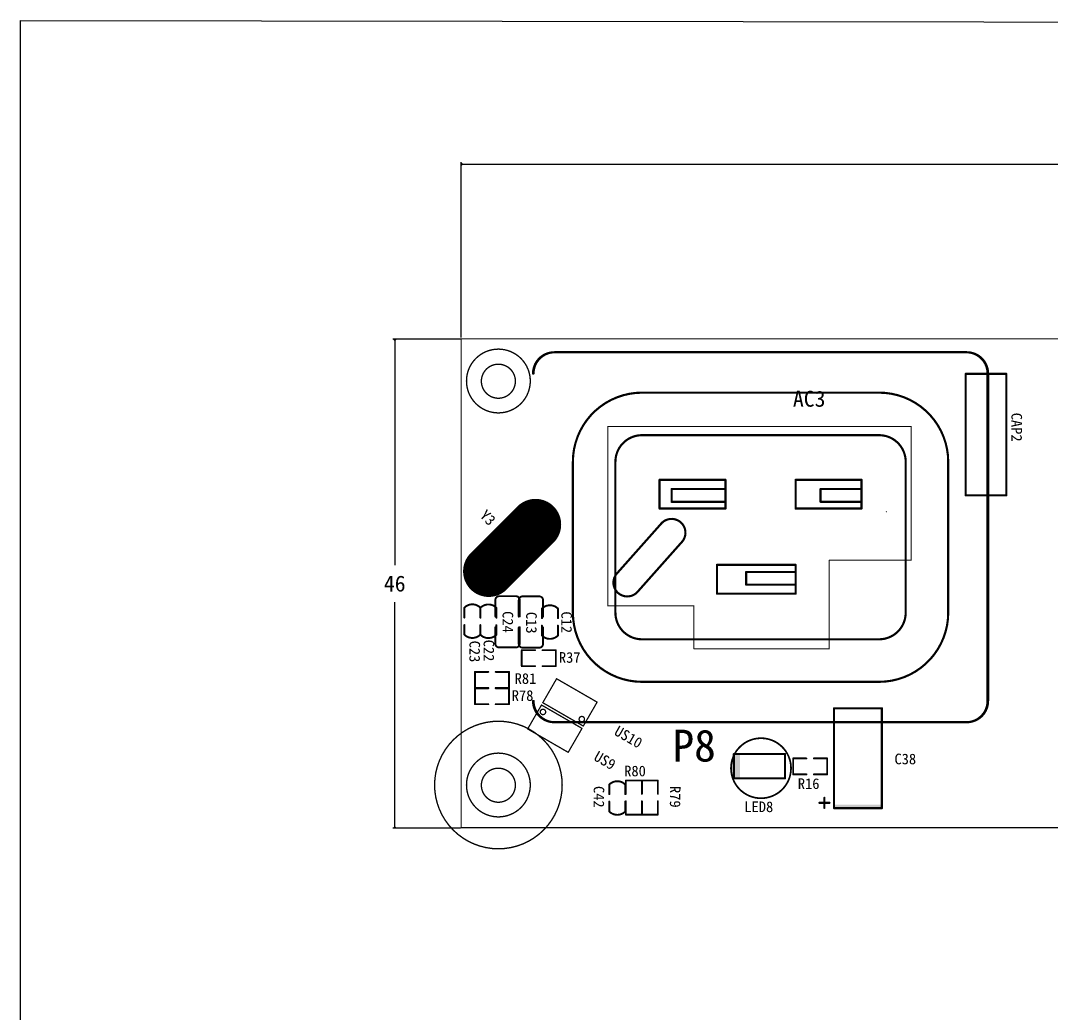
# Model space of a CAD drawing. Extents: x 761 to 1259, y 401 to 597.
# Drawn here: x 760.8 to 857.8, y 503.6 to 597 of the extents above; entities that cross this region are included whole.
import ezdxf

# ---------------------------------------------------------------- set-up
doc = ezdxf.new("R2010")
doc.units = 0
doc.header["$MEASUREMENT"] = 0
doc.layers.get('0').update_dxf_attribs({"linetype": 'CONTINUOUS'})
doc.layers.get('Defpoints').update_dxf_attribs({"linetype": 'CONTINUOUS'})
doc.layers.add('KEEPOUTLAYER', color=6, linetype='CONTINUOUS')
doc.layers.add('TOPOVERLAY', color=7, linetype='CONTINUOUS')
doc.styles.get("Standard").update_dxf_attribs({"font": ''})
doc.styles.get('Standard').set_extended_font_data('SimSun')
doc.dimstyles.get("Standard").update_dxf_attribs({"dimtxt": 0.18, "dimasz": 0.18, "dimexe": 0.18, "dimexo": 0.0625, "dimgap": 0.09, "dimtad": 0, "dimtih": 1, "dimtoh": 1, "dimdec": 4, "dimzin": 0, "dimdsep": 46, "dimtxsty": 'Standard', "dimcen": 0.09, "dimadec": 0, "dimazin": 0, "dimtfac": 1, "dimtdec": 4, "dimtofl": 0, "dimtmove": 0, "dimatfit": 0, "dimfxl": 1, "dimtolj": 1, "dimtzin": 0, "dimarcsym": 0})

# ---------------------------------------------------------------- blocks, each defined once
blk = doc.blocks.new('SSOP_EL3H7_2')
at = {"layer": 'TOPOVERLAY', "const_width": 0.12}
for points in [[(-2.2, 1.3), (2.2, 1.3)], [(-2.2, -1.3), (-2.2, 1.3)], [(2.2, -1.3), (2.2, 1.3)], [(-2.2, -1.3), (2.2, -1.3)]]:
    blk.add_lwpolyline(points, dxfattribs=at)
at = {"layer": 'TOPOVERLAY'}
for points, const_width in [([(-2.23, 1.3, 1), (-2.17, 1.3, 1)], 0.0599), ([(-2.23, 1.3, 1), (-2.17, 1.3, 1)], 0.0599), ([(-1.5, 0.805, 1), (-2.007, 0.805, 1)], 0.12), ([(2.17, 1.3, 1), (2.23, 1.3, 1)], 0.0599), ([(2.17, 1.3, 1), (2.23, 1.3, 1)], 0.0599), ([(-2.037, 0.805, 1), (-1.977, 0.805, 1)], 0.0599), ([(-1.53, 0.805, 1), (-1.47, 0.805, 1)], 0.0599), ([(-2.23, -1.3, 1), (-2.17, -1.3, 1)], 0.0599), ([(-2.23, -1.3, 1), (-2.17, -1.3, 1)], 0.0599), ([(2.17, -1.3, 1), (2.23, -1.3, 1)], 0.0599), ([(2.17, -1.3, 1), (2.23, -1.3, 1)], 0.0599)]:
    blk.add_lwpolyline(points, format="xyb", close=True, dxfattribs=dict(at, const_width=const_width))
blk = doc.blocks.new('SSOP_EL3H7_3')
at = {"layer": 'TOPOVERLAY', "const_width": 0.12}
for points in [[(-2.2, 1.3), (2.2, 1.3)], [(-2.2, -1.3), (-2.2, 1.3)], [(2.2, -1.3), (2.2, 1.3)], [(-2.2, -1.3), (2.2, -1.3)]]:
    blk.add_lwpolyline(points, dxfattribs=at)
at = {"layer": 'TOPOVERLAY'}
for points, const_width in [([(-2.23, 1.3, 1), (-2.17, 1.3, 1)], 0.0599), ([(-2.23, 1.3, 1), (-2.17, 1.3, 1)], 0.0599), ([(-1.5, 0.805, 1), (-2.007, 0.805, 1)], 0.12), ([(2.17, 1.3, 1), (2.23, 1.3, 1)], 0.0599), ([(2.17, 1.3, 1), (2.23, 1.3, 1)], 0.0599), ([(-2.037, 0.805, 1), (-1.977, 0.805, 1)], 0.0599), ([(-1.53, 0.805, 1), (-1.47, 0.805, 1)], 0.0599), ([(-2.23, -1.3, 1), (-2.17, -1.3, 1)], 0.0599), ([(-2.23, -1.3, 1), (-2.17, -1.3, 1)], 0.0599), ([(2.17, -1.3, 1), (2.23, -1.3, 1)], 0.0599), ([(2.17, -1.3, 1), (2.23, -1.3, 1)], 0.0599)]:
    blk.add_lwpolyline(points, format="xyb", close=True, dxfattribs=dict(at, const_width=const_width))
blk = doc.blocks.new('0603_4')
at = {"layer": 'TOPOVERLAY', "const_width": 0.178}
for points in [[(-0.75, 1.6), (0.75, 1.6)], [(-0.75, 0.35), (-0.75, 1.6)], [(0.75, 0.35), (0.75, 1.6)], [(-0.75, -1.6), (-0.75, -0.35)], [(0.75, -1.6), (0.75, -0.35)], [(-0.75, -1.6), (0.75, -1.6)]]:
    blk.add_lwpolyline(points, dxfattribs=at)
at = {"layer": 'TOPOVERLAY', "const_width": 0.0889}
for points in [[(-0.794, 1.6, 1), (-0.706, 1.6, 1)], [(-0.794, 1.6, 1), (-0.706, 1.6, 1)], [(0.706, 1.6, 1), (0.794, 1.6, 1)], [(0.706, 1.6, 1), (0.794, 1.6, 1)], [(-0.794, 0.35, 1), (-0.706, 0.35, 1)], [(0.706, 0.35, 1), (0.794, 0.35, 1)], [(-0.794, -0.35, 1), (-0.706, -0.35, 1)], [(0.706, -0.35, 1), (0.794, -0.35, 1)], [(-0.794, -1.6, 1), (-0.706, -1.6, 1)], [(-0.794, -1.6, 1), (-0.706, -1.6, 1)], [(0.706, -1.6, 1), (0.794, -1.6, 1)], [(0.706, -1.6, 1), (0.794, -1.6, 1)]]:
    blk.add_lwpolyline(points, format="xyb", close=True, dxfattribs=at)
blk = doc.blocks.new('0603_5')
at = {"layer": 'TOPOVERLAY', "const_width": 0.178}
for points in [[(-0.75, 1.6), (0.75, 1.6)], [(-0.75, 0.35), (-0.75, 1.6)], [(0.75, 0.35), (0.75, 1.6)], [(-0.75, -1.6), (-0.75, -0.35)], [(0.75, -1.6), (0.75, -0.35)], [(-0.75, -1.6), (0.75, -1.6)]]:
    blk.add_lwpolyline(points, dxfattribs=at)
at = {"layer": 'TOPOVERLAY', "const_width": 0.0889}
for points in [[(-0.794, 1.6, 1), (-0.706, 1.6, 1)], [(-0.794, 1.6, 1), (-0.706, 1.6, 1)], [(0.706, 1.6, 1), (0.794, 1.6, 1)], [(0.706, 1.6, 1), (0.794, 1.6, 1)], [(-0.794, 0.35, 1), (-0.706, 0.35, 1)], [(0.706, 0.35, 1), (0.794, 0.35, 1)], [(-0.794, -0.35, 1), (-0.706, -0.35, 1)], [(0.706, -0.35, 1), (0.794, -0.35, 1)], [(-0.794, -1.6, 1), (-0.706, -1.6, 1)], [(-0.794, -1.6, 1), (-0.706, -1.6, 1)], [(0.706, -1.6, 1), (0.794, -1.6, 1)], [(0.706, -1.6, 1), (0.794, -1.6, 1)]]:
    blk.add_lwpolyline(points, format="xyb", close=True, dxfattribs=at)
blk = doc.blocks.new('0603_6')
at = {"layer": 'TOPOVERLAY', "const_width": 0.178}
for points in [[(0.75, 1.6), (-0.75, 1.6)], [(-0.75, 0.35), (-0.75, 1.6)], [(0.75, 0.35), (0.75, 1.6)], [(-0.75, -1.6), (-0.75, -0.35)], [(0.75, -1.6), (0.75, -0.35)], [(0.75, -1.6), (-0.75, -1.6)]]:
    blk.add_lwpolyline(points, dxfattribs=at)
at = {"layer": 'TOPOVERLAY', "const_width": 0.0889}
for points in [[(-0.794, 1.6, 1), (-0.706, 1.6, 1)], [(-0.794, 1.6, 1), (-0.706, 1.6, 1)], [(0.706, 1.6, 1), (0.794, 1.6, 1)], [(0.706, 1.6, 1), (0.794, 1.6, 1)], [(-0.794, 0.35, 1), (-0.706, 0.35, 1)], [(0.706, 0.35, 1), (0.794, 0.35, 1)], [(-0.794, -0.35, 1), (-0.706, -0.35, 1)], [(0.706, -0.35, 1), (0.794, -0.35, 1)], [(-0.794, -1.6, 1), (-0.706, -1.6, 1)], [(-0.794, -1.6, 1), (-0.706, -1.6, 1)], [(0.706, -1.6, 1), (0.794, -1.6, 1)], [(0.706, -1.6, 1), (0.794, -1.6, 1)]]:
    blk.add_lwpolyline(points, format="xyb", close=True, dxfattribs=at)
blk = doc.blocks.new('0603_7')
at = {"layer": 'TOPOVERLAY', "const_width": 0.178}
for points in [[(0.75, 1.6), (-0.75, 1.6)], [(-0.75, 0.35), (-0.75, 1.6)], [(0.75, 0.35), (0.75, 1.6)], [(-0.75, -1.6), (-0.75, -0.35)], [(0.75, -1.6), (0.75, -0.35)], [(0.75, -1.6), (-0.75, -1.6)]]:
    blk.add_lwpolyline(points, dxfattribs=at)
at = {"layer": 'TOPOVERLAY', "const_width": 0.0889}
for points in [[(-0.794, 1.6, 1), (-0.706, 1.6, 1)], [(-0.794, 1.6, 1), (-0.706, 1.6, 1)], [(0.706, 1.6, 1), (0.794, 1.6, 1)], [(0.706, 1.6, 1), (0.794, 1.6, 1)], [(-0.794, 0.35, 1), (-0.706, 0.35, 1)], [(0.706, 0.35, 1), (0.794, 0.35, 1)], [(-0.794, -0.35, 1), (-0.706, -0.35, 1)], [(0.706, -0.35, 1), (0.794, -0.35, 1)], [(-0.794, -1.6, 1), (-0.706, -1.6, 1)], [(-0.794, -1.6, 1), (-0.706, -1.6, 1)], [(0.706, -1.6, 1), (0.794, -1.6, 1)], [(0.706, -1.6, 1), (0.794, -1.6, 1)]]:
    blk.add_lwpolyline(points, format="xyb", close=True, dxfattribs=at)
blk = doc.blocks.new('0603C_8')
at = {"layer": 'TOPOVERLAY', "const_width": 0.18}
for points in [[(-0.75, 1.283, -0.414214), (0.75, 1.283)], [(0.75, -1.257, -0.414214), (-0.75, -1.257)]]:
    blk.add_lwpolyline(points, format="xyb", dxfattribs=at)
for points in [[(-0.75, 1.283), (-0.75, 0.35)], [(0.75, 1.283), (0.75, 0.35)], [(-0.75, -0.35), (-0.75, -1.257)], [(0.75, -0.35), (0.75, -1.257)]]:
    blk.add_lwpolyline(points, dxfattribs=at)
at = {"layer": 'TOPOVERLAY', "const_width": 0.09}
for points in [[(-0.795, 1.283, 1), (-0.705, 1.283, 1)], [(-0.795, 1.283, 1), (-0.705, 1.283, 1)], [(0.705, 1.283, 1), (0.795, 1.283, 1)], [(0.705, 1.283, 1), (0.795, 1.283, 1)], [(-0.795, 0.35, 1), (-0.705, 0.35, 1)], [(0.705, 0.35, 1), (0.795, 0.35, 1)], [(-0.795, -0.35, 1), (-0.705, -0.35, 1)], [(0.705, -0.35, 1), (0.795, -0.35, 1)], [(-0.795, -1.257, 1), (-0.705, -1.257, 1)], [(-0.795, -1.257, 1), (-0.705, -1.257, 1)], [(0.705, -1.257, 1), (0.795, -1.257, 1)], [(0.705, -1.257, 1), (0.795, -1.257, 1)]]:
    blk.add_lwpolyline(points, format="xyb", close=True, dxfattribs=at)
blk = doc.blocks.new('XTAL_2_30')
at = {"layer": 'TOPOVERLAY', "const_width": 0.254}
for points in [[(-3.073, -2.286, -1), (-3.073, 2.286)], [(3.15, 2.286, -1), (3.15, -2.286)]]:
    blk.add_lwpolyline(points, format="xyb", dxfattribs=at)
at = {"layer": 'TOPOVERLAY'}
for points, const_width in [([(2.896, 0), (-2.845, 0)], 4.826), ([(3.15, 2.286), (-3.073, 2.286)], 0.254), ([(3.15, -2.286), (-3.073, -2.286)], 0.254)]:
    blk.add_lwpolyline(points, dxfattribs=dict(at, const_width=const_width))
for points, const_width in [([(-4.051, 0, 1), (-1.638, 0, 1)], 2.413), ([(-3.137, 2.286, 1), (-3.01, 2.286, 1)], 0.127), ([(-3.137, 2.286, 1), (-3.01, 2.286, 1)], 0.127), ([(1.689, 0, 1), (4.102, 0, 1)], 2.413), ([(3.086, 2.286, 1), (3.213, 2.286, 1)], 0.127), ([(3.086, 2.286, 1), (3.213, 2.286, 1)], 0.127), ([(-3.137, -2.286, 1), (-3.01, -2.286, 1)], 0.127), ([(-3.137, -2.286, 1), (-3.01, -2.286, 1)], 0.127), ([(3.086, -2.286, 1), (3.213, -2.286, 1)], 0.127), ([(3.086, -2.286, 1), (3.213, -2.286, 1)], 0.127)]:
    blk.add_lwpolyline(points, format="xyb", close=True, dxfattribs=dict(at, const_width=const_width))
blk = doc.blocks.new('0603_95')
at = {"layer": 'TOPOVERLAY', "const_width": 0.178}
for points in [[(-0.75, 0.35), (-0.75, 1.6)], [(-0.75, 1.6), (0.75, 1.6)], [(0.75, 0.35), (0.75, 1.6)], [(-0.75, -1.6), (-0.75, -0.35)], [(0.75, -1.6), (0.75, -0.35)], [(-0.75, -1.6), (0.75, -1.6)]]:
    blk.add_lwpolyline(points, dxfattribs=at)
at = {"layer": 'TOPOVERLAY', "const_width": 0.0889}
for points in [[(-0.794, 1.6, 1), (-0.706, 1.6, 1)], [(-0.794, 1.6, 1), (-0.706, 1.6, 1)], [(0.706, 1.6, 1), (0.794, 1.6, 1)], [(0.706, 1.6, 1), (0.794, 1.6, 1)], [(-0.794, 0.35, 1), (-0.706, 0.35, 1)], [(0.706, 0.35, 1), (0.794, 0.35, 1)], [(-0.794, -0.35, 1), (-0.706, -0.35, 1)], [(0.706, -0.35, 1), (0.794, -0.35, 1)], [(-0.794, -1.6, 1), (-0.706, -1.6, 1)], [(-0.794, -1.6, 1), (-0.706, -1.6, 1)], [(0.706, -1.6, 1), (0.794, -1.6, 1)], [(0.706, -1.6, 1), (0.794, -1.6, 1)]]:
    blk.add_lwpolyline(points, format="xyb", close=True, dxfattribs=at)
blk = doc.blocks.new('0603_115')
at = {"layer": 'TOPOVERLAY', "const_width": 0.178}
for points in [[(-0.75, 0.35), (-0.75, 1.6)], [(0.75, 1.6), (-0.75, 1.6)], [(0.75, 0.35), (0.75, 1.6)], [(-0.75, -1.6), (-0.75, -0.35)], [(0.75, -1.6), (0.75, -0.35)], [(0.75, -1.6), (-0.75, -1.6)]]:
    blk.add_lwpolyline(points, dxfattribs=at)
at = {"layer": 'TOPOVERLAY', "const_width": 0.0889}
for points in [[(-0.794, 1.6, 1), (-0.706, 1.6, 1)], [(-0.794, 1.6, 1), (-0.706, 1.6, 1)], [(0.706, 1.6, 1), (0.794, 1.6, 1)], [(0.706, 1.6, 1), (0.794, 1.6, 1)], [(-0.794, 0.35, 1), (-0.706, 0.35, 1)], [(0.706, 0.35, 1), (0.794, 0.35, 1)], [(-0.794, -0.35, 1), (-0.706, -0.35, 1)], [(0.706, -0.35, 1), (0.794, -0.35, 1)], [(-0.794, -1.6, 1), (-0.706, -1.6, 1)], [(-0.794, -1.6, 1), (-0.706, -1.6, 1)], [(0.706, -1.6, 1), (0.794, -1.6, 1)], [(0.706, -1.6, 1), (0.794, -1.6, 1)]]:
    blk.add_lwpolyline(points, format="xyb", close=True, dxfattribs=at)
blk = doc.blocks.new('0805LED_138')
at = {"layer": 'TOPOVERLAY', "const_width": 0.203}
for points in [[(-2.591, 1.149), (-0.686, 1.149)], [(-2.591, -1.137), (-2.591, 1.149)], [(-0.686, 1.149), (0.33, 1.149)], [(0.33, 1.149), (2.235, 1.149)], [(2.235, -1.137), (2.235, 1.149)], [(-2.591, -1.137), (-0.686, -1.137)], [(-0.686, -1.137), (0.33, -1.137)], [(0.33, -1.137), (2.235, -1.137)]]:
    blk.add_lwpolyline(points, dxfattribs=at)
at = {"layer": 'TOPOVERLAY', "const_width": 0.102}
for points in [[(-2.642, 1.149, 1), (-2.54, 1.149, 1)], [(-2.642, 1.149, 1), (-2.54, 1.149, 1)], [(-0.737, 1.149, 1), (-0.635, 1.149, 1)], [(-0.737, 1.149, 1), (-0.635, 1.149, 1)], [(0.279, 1.149, 1), (0.381, 1.149, 1)], [(0.279, 1.149, 1), (0.381, 1.149, 1)], [(2.184, 1.149, 1), (2.286, 1.149, 1)], [(2.184, 1.149, 1), (2.286, 1.149, 1)], [(-2.642, -1.137, 1), (-2.54, -1.137, 1)], [(-2.642, -1.137, 1), (-2.54, -1.137, 1)], [(-0.737, -1.137, 1), (-0.635, -1.137, 1)], [(-0.737, -1.137, 1), (-0.635, -1.137, 1)], [(0.279, -1.137, 1), (0.381, -1.137, 1)], [(0.279, -1.137, 1), (0.381, -1.137, 1)], [(2.184, -1.137, 1), (2.286, -1.137, 1)], [(2.184, -1.137, 1), (2.286, -1.137, 1)]]:
    blk.add_lwpolyline(points, format="xyb", close=True, dxfattribs=at)
at = {"layer": 'TOPOVERLAY'}
blk.add_solid([(-2.574, -1.137), (-2.015, -1.137), (-2.574, 1.149), (-2.015, 1.149)], dxfattribs=at)
blk = doc.blocks.new('RAD_0_3_159')
at = {"layer": 'TOPOVERLAY', "const_width": 0.2}
for points in [[(5.715, 1.905), (-5.715, 1.905)], [(-5.715, -1.905), (-5.715, 1.905)], [(5.715, -1.905), (5.715, 1.905)], [(5.715, -1.905), (-5.715, -1.905)]]:
    blk.add_lwpolyline(points, dxfattribs=at)
at = {"layer": 'TOPOVERLAY', "const_width": 0.1}
for points in [[(-5.765, 1.905, 1), (-5.665, 1.905, 1)], [(-5.765, 1.905, 1), (-5.665, 1.905, 1)], [(5.665, 1.905, 1), (5.765, 1.905, 1)], [(5.665, 1.905, 1), (5.765, 1.905, 1)], [(-5.765, -1.905, 1), (-5.665, -1.905, 1)], [(-5.765, -1.905, 1), (-5.665, -1.905, 1)], [(5.665, -1.905, 1), (5.765, -1.905, 1)], [(5.665, -1.905, 1), (5.765, -1.905, 1)]]:
    blk.add_lwpolyline(points, format="xyb", close=True, dxfattribs=at)
blk = doc.blocks.new('C2220_167')
at = {"layer": 'TOPOVERLAY', "const_width": 0.203}
for points in [[(-4.668, 3.162), (-3.724, 3.162)], [(-4.197, 3.625), (-4.197, 2.682)], [(-4.695, 2.25), (-4.693, 2.248)], [(-4.695, 2.25), (-2.717, 2.25)], [(-4.693, 2.248), (-4.693, -2.25)], [(-2.717, 2.25), (0, 2.25)], [(0, 2.25), (4.698, 2.25)], [(4.698, 2.25), (4.695, 2.248)], [(4.695, 2.248), (4.695, -2.248)], [(-4.693, -2.25), (0, -2.25)], [(0, -2.25), (4.693, -2.25)], [(4.695, -2.248), (4.693, -2.25)], [(4.693, -2.25), (4.695, -2.252)]]:
    blk.add_lwpolyline(points, dxfattribs=at)
at = {"layer": 'TOPOVERLAY', "const_width": 0.102}
for points in [[(-4.719, 3.162, 1), (-4.617, 3.162, 1)], [(-4.247, 3.625, 1), (-4.146, 3.625, 1)], [(-3.775, 3.162, 1), (-3.674, 3.162, 1)], [(-4.746, 2.25, 1), (-4.645, 2.25, 1)], [(-4.746, 2.25, 1), (-4.645, 2.25, 1)], [(-4.744, 2.248, 1), (-4.642, 2.248, 1)], [(-4.744, 2.248, 1), (-4.642, 2.248, 1)], [(-4.247, 2.682, 1), (-4.146, 2.682, 1)], [(-2.768, 2.25, 1), (-2.666, 2.25, 1)], [(-2.768, 2.25, 1), (-2.666, 2.25, 1)], [(-0.051, 2.25, 1), (0.051, 2.25, 1)], [(-0.051, 2.25, 1), (0.051, 2.25, 1)], [(4.645, 2.248, 1), (4.746, 2.248, 1)], [(4.645, 2.248, 1), (4.746, 2.248, 1)], [(4.647, 2.25, 1), (4.749, 2.25, 1)], [(4.647, 2.25, 1), (4.749, 2.25, 1)], [(-4.744, -2.25, 1), (-4.642, -2.25, 1)], [(-4.744, -2.25, 1), (-4.642, -2.25, 1)], [(-0.051, -2.25, 1), (0.051, -2.25, 1)], [(-0.051, -2.25, 1), (0.051, -2.25, 1)], [(4.642, -2.25, 1), (4.744, -2.25, 1)], [(4.642, -2.25, 1), (4.744, -2.25, 1)], [(4.642, -2.25, 1), (4.744, -2.25, 1)], [(4.645, -2.248, 1), (4.746, -2.248, 1)], [(4.645, -2.248, 1), (4.746, -2.248, 1)], [(4.645, -2.252, 1), (4.746, -2.252, 1)]]:
    blk.add_lwpolyline(points, format="xyb", close=True, dxfattribs=at)
at = {"layer": 'TOPOVERLAY'}
blk.add_solid([(-4.693, -2.25), (-4.356, -2.25), (-4.693, 2.248), (-4.356, 2.248)], dxfattribs=at)
blk = doc.blocks.new('0603C_179')
at = {"layer": 'TOPOVERLAY', "const_width": 0.18}
for points in [[(-0.75, 1.283, -0.414214), (0.75, 1.283)], [(0.75, -1.257, -0.414214), (-0.75, -1.257)]]:
    blk.add_lwpolyline(points, format="xyb", dxfattribs=at)
for points in [[(-0.75, 0.35), (-0.75, 1.283)], [(0.75, 0.35), (0.75, 1.283)], [(-0.75, -1.257), (-0.75, -0.35)], [(0.75, -1.257), (0.75, -0.35)]]:
    blk.add_lwpolyline(points, dxfattribs=at)
at = {"layer": 'TOPOVERLAY', "const_width": 0.09}
for points in [[(-0.795, 1.283, 1), (-0.705, 1.283, 1)], [(-0.795, 1.283, 1), (-0.705, 1.283, 1)], [(0.705, 1.283, 1), (0.795, 1.283, 1)], [(0.705, 1.283, 1), (0.795, 1.283, 1)], [(-0.795, 0.35, 1), (-0.705, 0.35, 1)], [(0.705, 0.35, 1), (0.795, 0.35, 1)], [(-0.795, -0.35, 1), (-0.705, -0.35, 1)], [(0.705, -0.35, 1), (0.795, -0.35, 1)], [(-0.795, -1.257, 1), (-0.705, -1.257, 1)], [(-0.795, -1.257, 1), (-0.705, -1.257, 1)], [(0.705, -1.257, 1), (0.795, -1.257, 1)], [(0.705, -1.257, 1), (0.795, -1.257, 1)]]:
    blk.add_lwpolyline(points, format="xyb", close=True, dxfattribs=at)
blk = doc.blocks.new('0603C_180')
at = {"layer": 'TOPOVERLAY', "const_width": 0.18}
for points in [[(-0.75, 1.283, -0.414214), (0.75, 1.283)], [(0.75, -1.257, -0.414214), (-0.75, -1.257)]]:
    blk.add_lwpolyline(points, format="xyb", dxfattribs=at)
for points in [[(-0.75, 0.35), (-0.75, 1.283)], [(0.75, 0.35), (0.75, 1.283)], [(-0.75, -1.257), (-0.75, -0.35)], [(0.75, -1.257), (0.75, -0.35)]]:
    blk.add_lwpolyline(points, dxfattribs=at)
at = {"layer": 'TOPOVERLAY', "const_width": 0.09}
for points in [[(-0.795, 1.283, 1), (-0.705, 1.283, 1)], [(-0.795, 1.283, 1), (-0.705, 1.283, 1)], [(0.705, 1.283, 1), (0.795, 1.283, 1)], [(0.705, 1.283, 1), (0.795, 1.283, 1)], [(-0.795, 0.35, 1), (-0.705, 0.35, 1)], [(0.705, 0.35, 1), (0.795, 0.35, 1)], [(-0.795, -0.35, 1), (-0.705, -0.35, 1)], [(0.705, -0.35, 1), (0.795, -0.35, 1)], [(-0.795, -1.257, 1), (-0.705, -1.257, 1)], [(-0.795, -1.257, 1), (-0.705, -1.257, 1)], [(0.705, -1.257, 1), (0.795, -1.257, 1)], [(0.705, -1.257, 1), (0.795, -1.257, 1)]]:
    blk.add_lwpolyline(points, format="xyb", close=True, dxfattribs=at)
blk = doc.blocks.new('0603C_190')
at = {"layer": 'TOPOVERLAY', "const_width": 0.18}
for points in [[(-0.75, 1.283, -0.414214), (0.75, 1.283)], [(0.75, -1.257, -0.414214), (-0.75, -1.257)]]:
    blk.add_lwpolyline(points, format="xyb", dxfattribs=at)
for points in [[(-0.75, 1.283), (-0.75, 0.35)], [(0.75, 1.283), (0.75, 0.35)], [(-0.75, -0.35), (-0.75, -1.257)], [(0.75, -0.35), (0.75, -1.257)]]:
    blk.add_lwpolyline(points, dxfattribs=at)
at = {"layer": 'TOPOVERLAY', "const_width": 0.09}
for points in [[(-0.795, 1.283, 1), (-0.705, 1.283, 1)], [(-0.795, 1.283, 1), (-0.705, 1.283, 1)], [(0.705, 1.283, 1), (0.795, 1.283, 1)], [(0.705, 1.283, 1), (0.795, 1.283, 1)], [(-0.795, 0.35, 1), (-0.705, 0.35, 1)], [(0.705, 0.35, 1), (0.795, 0.35, 1)], [(-0.795, -0.35, 1), (-0.705, -0.35, 1)], [(0.705, -0.35, 1), (0.795, -0.35, 1)], [(-0.795, -1.257, 1), (-0.705, -1.257, 1)], [(-0.795, -1.257, 1), (-0.705, -1.257, 1)], [(0.705, -1.257, 1), (0.795, -1.257, 1)], [(0.705, -1.257, 1), (0.795, -1.257, 1)]]:
    blk.add_lwpolyline(points, format="xyb", close=True, dxfattribs=at)
blk = doc.blocks.new('_Open90')
at = {"color": 0, "linetype": 'ByBlock', "lineweight": -2}
for p, q in [((0, 0), (-1, 0)), ((-0.5, 0.5), (0, 0)), ((0, 0), (-0.5, -0.5))]:
    blk.add_line(p, q, dxfattribs=at)
blk = doc.blocks.new('*D915')
at = {"color": 6, "linetype": 'Continuous', "lineweight": -2}
for p, q in [((802.256, 567.161), (802.256, 583.648)), ((1137.26, 567.066), (1137.26, 583.648)), ((802.436, 583.468), (967.287, 583.468)), ((1137.08, 583.468), (972.228, 583.468))]:
    blk.add_line(p, q, dxfattribs=at)
at = {"layer": 'Defpoints', "color": 0, "linetype": 'Continuous'}
for p in [(1137.26, 583.468), (802.256, 567.099), (1137.26, 567.004)]:
    blk.add_point(p, dxfattribs=at)
at = {"color": 6, "linetype": 'Continuous', "lineweight": -2, "xscale": 0.18, "yscale": 0.18, "zscale": 0.18, "rotation": 180}
blk.add_blockref('_Open90', (802.256, 583.468), dxfattribs=at)
at = {"color": 6, "linetype": 'Continuous', "lineweight": -2, "xscale": 0.18, "yscale": 0.18, "zscale": 0.18}
blk.add_blockref('_Open90', (1137.26, 583.468), dxfattribs=at)
at = {"color": 6, "linetype": 'Continuous', "insert": (969.758, 583.468), "char_height": 1.5, "attachment_point": 5}
blk.add_mtext('\\A1;335', dxfattribs=at)
blk = doc.blocks.new('*D916')
at = {"color": 6, "linetype": 'Continuous', "lineweight": -2}
for p, q in [((802.197, 566.992), (795.836, 566.992)), ((796.016, 566.812), (796.016, 545.75)), ((796.016, 521.189), (796.016, 542.25)), ((802.201, 521.009), (795.836, 521.009))]:
    blk.add_line(p, q, dxfattribs=at)
at = {"layer": 'Defpoints', "color": 0, "linetype": 'Continuous'}
for p in [(802.259, 566.992), (796.016, 521.009), (802.264, 521.009)]:
    blk.add_point(p, dxfattribs=at)
at = {"color": 6, "linetype": 'Continuous', "lineweight": -2, "xscale": 0.18, "yscale": 0.18, "zscale": 0.18}
for p, rotation in [((796.016, 566.992), 90), ((796.016, 521.009), 270)]:
    blk.add_blockref('_Open90', p, dxfattribs=dict(at, rotation=rotation))
at = {"color": 6, "linetype": 'Continuous', "insert": (796.016, 544), "char_height": 1.5, "attachment_point": 5}
blk.add_mtext('\\A1;46', dxfattribs=at)

msp = doc.modelspace()

# ---------------------------------------------------------------- linework, layer by layer
at = {"linetype": 'Continuous'}
msp.add_lwpolyline([(760.832, 596.962), (1259.186, 596.278), (1259.186, 401.054), (760.832, 401.573)], close=True, dxfattribs=at)
at = {"layer": 'KEEPOUTLAYER'}
for points, const_width in [([(802.266, 567.043), (1137.266, 567.043)], 0.1), ([(802.266, 521.043), (802.266, 567.043)], 0.1), ([(816.055, 558.79), (844.595, 558.79)], 0.1), ([(816.055, 541.909), (816.055, 558.79)], 0.1), ([(844.595, 558.38), (844.595, 558.79)], 0.1), ([(844.595, 546.209), (844.595, 558.38)], 0.1), ([(836.885, 537.879), (836.885, 546.209)], 0.1), ([(836.885, 546.209), (844.595, 546.209)], 0.1), ([(816.055, 541.909), (824.155, 541.909)], 0.1), ([(824.155, 537.879), (824.155, 541.909)], 0.1), ([(824.155, 537.879), (836.885, 537.879)], 0.1), ([(802.266, 521.043), (1137.266, 521.043)], 0.127)]:
    msp.add_lwpolyline(points, dxfattribs=dict(at, const_width=const_width))
for points, const_width in [([(802.241, 567.043, 1), (802.291, 567.043, 1)], 0.05), ([(802.241, 567.043, 1), (802.291, 567.043, 1)], 0.05), ([(807.366, 563.043, 1), (804.166, 563.043, 1)], 0.127), ([(804.134, 563.043, 1), (804.198, 563.043, 1)], 0.0635), ([(807.334, 563.043, 1), (807.398, 563.043, 1)], 0.0635), ([(816.03, 558.79, 1), (816.08, 558.79, 1)], 0.05), ([(816.03, 558.79, 1), (816.08, 558.79, 1)], 0.05), ([(844.57, 558.79, 1), (844.62, 558.79, 1)], 0.05), ([(844.57, 558.79, 1), (844.62, 558.79, 1)], 0.05), ([(844.57, 558.38, 1), (844.62, 558.38, 1)], 0.05), ([(844.57, 558.38, 1), (844.62, 558.38, 1)], 0.05), ([(836.86, 546.209, 1), (836.91, 546.209, 1)], 0.05), ([(836.86, 546.209, 1), (836.91, 546.209, 1)], 0.05), ([(844.57, 546.209, 1), (844.62, 546.209, 1)], 0.05), ([(844.57, 546.209, 1), (844.62, 546.209, 1)], 0.05), ([(816.03, 541.909, 1), (816.08, 541.909, 1)], 0.05), ([(816.03, 541.909, 1), (816.08, 541.909, 1)], 0.05), ([(824.13, 541.909, 1), (824.18, 541.909, 1)], 0.05), ([(824.13, 541.909, 1), (824.18, 541.909, 1)], 0.05), ([(824.13, 537.879, 1), (824.18, 537.879, 1)], 0.05), ([(824.13, 537.879, 1), (824.18, 537.879, 1)], 0.05), ([(836.86, 537.879, 1), (836.91, 537.879, 1)], 0.05), ([(836.86, 537.879, 1), (836.91, 537.879, 1)], 0.05), ([(807.366, 525.043, 1), (804.166, 525.043, 1)], 0.127), ([(804.134, 525.043, 1), (804.198, 525.043, 1)], 0.0635), ([(807.334, 525.043, 1), (807.398, 525.043, 1)], 0.0635), ([(802.234, 521.043, 1), (802.298, 521.043, 1)], 0.0635), ([(802.241, 521.043, 1), (802.291, 521.043, 1)], 0.05)]:
    msp.add_lwpolyline(points, format="xyb", close=True, dxfattribs=dict(at, const_width=const_width))
at = {"layer": 'TOPOVERLAY'}
for points, const_width in [([(808.766, 563.063, 1), (802.766, 563.063, 1)], 0.127), ([(811.023, 565.82, 1), (811.023, 565.718, 1)], 0.102), ([(811.023, 565.82, 1), (811.023, 565.718, 1)], 0.102), ([(811.073, 565.82, 1), (811.073, 565.718, 1)], 0.102), ([(849.773, 565.82, 1), (849.773, 565.718, 1)], 0.102), ([(849.823, 565.82, 1), (849.823, 565.718, 1)], 0.102), ([(849.823, 565.82, 1), (849.823, 565.718, 1)], 0.102), ([(809.023, 563.82, 1), (809.023, 563.718, 1)], 0.102), ([(809.023, 563.82, 1), (809.023, 563.718, 1)], 0.102), ([(809.073, 563.82, 1), (809.073, 563.718, 1)], 0.102), ([(809.073, 563.82, 1), (809.073, 563.718, 1)], 0.102), ([(851.773, 563.82, 1), (851.773, 563.718, 1)], 0.102), ([(851.773, 563.82, 1), (851.773, 563.718, 1)], 0.102), ([(851.823, 563.82, 1), (851.823, 563.718, 1)], 0.102), ([(851.823, 563.82, 1), (851.823, 563.718, 1)], 0.102), ([(802.734, 563.063, 1), (802.798, 563.063, 1)], 0.0635), ([(808.734, 563.063, 1), (808.798, 563.063, 1)], 0.0635), ([(819.273, 562.02, 1), (819.273, 561.918, 1)], 0.102), ([(819.273, 562.02, 1), (819.273, 561.918, 1)], 0.102), ([(841.573, 562.02, 1), (841.573, 561.918, 1)], 0.102), ([(841.573, 562.02, 1), (841.573, 561.918, 1)], 0.102), ([(819.273, 558.02, 1), (819.273, 557.918, 1)], 0.102), ([(819.273, 558.02, 1), (819.273, 557.918, 1)], 0.102), ([(841.573, 558.02, 1), (841.573, 557.918, 1)], 0.102), ([(841.573, 558.02, 1), (841.573, 557.918, 1)], 0.102), ([(812.773, 555.52, 1), (812.773, 555.418, 1)], 0.102), ([(812.773, 555.52, 1), (812.773, 555.418, 1)], 0.102), ([(816.773, 555.52, 1), (816.773, 555.418, 1)], 0.102), ([(816.773, 555.52, 1), (816.773, 555.418, 1)], 0.102), ([(844.073, 555.52, 1), (844.073, 555.418, 1)], 0.102), ([(844.073, 555.52, 1), (844.073, 555.418, 1)], 0.102), ([(848.073, 555.52, 1), (848.073, 555.418, 1)], 0.102), ([(848.073, 555.52, 1), (848.073, 555.418, 1)], 0.102), ([(820.923, 553.82, 1), (820.923, 553.718, 1)], 0.102), ([(820.923, 553.82, 1), (820.923, 553.718, 1)], 0.102), ([(827.123, 553.82, 1), (827.123, 553.718, 1)], 0.102), ([(827.123, 553.82, 1), (827.123, 553.718, 1)], 0.102), ([(833.723, 553.82, 1), (833.723, 553.718, 1)], 0.102), ([(833.723, 553.82, 1), (833.723, 553.718, 1)], 0.102), ([(839.923, 553.82, 1), (839.923, 553.718, 1)], 0.102), ([(839.923, 553.82, 1), (839.923, 553.718, 1)], 0.102), ([(822.059, 552.954, 1), (822.059, 552.852, 1)], 0.102), ([(822.059, 552.954, 1), (822.059, 552.852, 1)], 0.102), ([(827.123, 552.954, 1), (827.123, 552.852, 1)], 0.102), ([(836.065, 552.954, 1), (836.065, 552.852, 1)], 0.102), ([(836.065, 552.954, 1), (836.065, 552.852, 1)], 0.102), ([(839.923, 552.954, 1), (839.923, 552.852, 1)], 0.102), ([(822.059, 551.754, 1), (822.059, 551.652, 1)], 0.102), ([(822.059, 551.754, 1), (822.059, 551.652, 1)], 0.102), ([(827.123, 551.754, 1), (827.123, 551.652, 1)], 0.102), ([(836.065, 551.754, 1), (836.065, 551.652, 1)], 0.102), ([(836.065, 551.754, 1), (836.065, 551.652, 1)], 0.102), ([(839.923, 551.754, 1), (839.923, 551.652, 1)], 0.102), ([(820.923, 551.12, 1), (820.923, 551.018, 1)], 0.102), ([(820.923, 551.12, 1), (820.923, 551.018, 1)], 0.102), ([(827.123, 551.12, 1), (827.123, 551.018, 1)], 0.102), ([(827.123, 551.12, 1), (827.123, 551.018, 1)], 0.102), ([(833.723, 551.12, 1), (833.723, 551.018, 1)], 0.102), ([(833.723, 551.12, 1), (833.723, 551.018, 1)], 0.102), ([(839.923, 551.12, 1), (839.923, 551.018, 1)], 0.102), ([(839.923, 551.12, 1), (839.923, 551.018, 1)], 0.102), ([(842.229, 550.773, 1), (842.279, 550.773, 1)], 0.05), ([(842.229, 550.763, 1), (842.279, 550.763, 1)], 0.05), ([(821.086, 549.708, 1), (821.086, 549.606, 1)], 0.102), ([(821.086, 549.708, 1), (821.086, 549.606, 1)], 0.102), ([(823.03, 547.981, 1), (823.03, 547.879, 1)], 0.102), ([(823.03, 547.981, 1), (823.03, 547.879, 1)], 0.102), ([(826.323, 545.82, 1), (826.323, 545.718, 1)], 0.102), ([(826.323, 545.82, 1), (826.323, 545.718, 1)], 0.102), ([(833.723, 545.82, 1), (833.723, 545.718, 1)], 0.102), ([(833.723, 545.82, 1), (833.723, 545.718, 1)], 0.102), ([(816.915, 545.014, 1), (816.915, 544.913, 1)], 0.102), ([(816.915, 545.014, 1), (816.915, 544.913, 1)], 0.102), ([(829.07, 545.156, 1), (829.07, 545.054, 1)], 0.102), ([(829.07, 545.156, 1), (829.07, 545.054, 1)], 0.102), ([(833.723, 545.156, 1), (833.723, 545.054, 1)], 0.102), ([(829.07, 543.956, 1), (829.07, 543.854, 1)], 0.102), ([(829.07, 543.956, 1), (829.07, 543.854, 1)], 0.102), ([(833.723, 543.956, 1), (833.723, 543.854, 1)], 0.102), ([(805.839, 542.782, 1), (805.839, 542.871, 1)], 0.0889), ([(805.839, 542.782, 1), (805.839, 542.871, 1)], 0.0889), ([(807.413, 542.782, 1), (807.413, 542.871, 1)], 0.0889), ([(807.416, 542.779, 1), (807.416, 542.868, 1)], 0.0889), ([(808.039, 542.762, 1), (808.039, 542.851, 1)], 0.0889), ([(808.039, 542.762, 1), (808.039, 542.851, 1)], 0.0889), ([(809.613, 542.762, 1), (809.613, 542.851, 1)], 0.0889), ([(809.616, 542.759, 1), (809.616, 542.848, 1)], 0.0889), ([(818.859, 543.288, 1), (818.859, 543.186, 1)], 0.102), ([(818.859, 543.288, 1), (818.859, 543.186, 1)], 0.102), ([(826.323, 543.12, 1), (826.323, 543.018, 1)], 0.102), ([(826.323, 543.12, 1), (826.323, 543.018, 1)], 0.102), ([(833.723, 543.12, 1), (833.723, 543.018, 1)], 0.102), ([(833.723, 543.12, 1), (833.723, 543.018, 1)], 0.102), ([(805.483, 542.429, 1), (805.483, 542.518, 1)], 0.0889), ([(805.486, 542.429, 1), (805.486, 542.518, 1)], 0.0889), ([(807.683, 542.409, 1), (807.683, 542.498, 1)], 0.0889), ([(807.686, 542.409, 1), (807.686, 542.498, 1)], 0.0889), ([(807.769, 542.426, 1), (807.769, 542.515, 1)], 0.0889), ([(807.769, 542.426, 1), (807.769, 542.515, 1)], 0.0889), ([(809.969, 542.406, 1), (809.969, 542.495, 1)], 0.0889), ([(809.969, 542.406, 1), (809.969, 542.495, 1)], 0.0889), ([(805.483, 540.877, 1), (805.483, 540.966, 1)], 0.0889), ([(807.683, 540.857, 1), (807.683, 540.946, 1)], 0.0889), ([(807.769, 540.877, 1), (807.769, 540.966, 1)], 0.0889), ([(809.969, 540.857, 1), (809.969, 540.946, 1)], 0.0889), ([(812.773, 541.32, 1), (812.773, 541.218, 1)], 0.102), ([(812.773, 541.32, 1), (812.773, 541.218, 1)], 0.102), ([(816.773, 541.32, 1), (816.773, 541.218, 1)], 0.102), ([(816.773, 541.32, 1), (816.773, 541.218, 1)], 0.102), ([(844.073, 541.32, 1), (844.073, 541.218, 1)], 0.102), ([(844.073, 541.32, 1), (844.073, 541.218, 1)], 0.102), ([(848.073, 541.32, 1), (848.073, 541.218, 1)], 0.102), ([(848.073, 541.32, 1), (848.073, 541.218, 1)], 0.102), ([(805.483, 539.861, 1), (805.483, 539.95, 1)], 0.0889), ([(807.769, 539.861, 1), (807.769, 539.95, 1)], 0.0889), ([(807.683, 539.841, 1), (807.683, 539.93, 1)], 0.0889), ([(809.969, 539.841, 1), (809.969, 539.93, 1)], 0.0889), ([(805.483, 538.311, 1), (805.483, 538.4, 1)], 0.0889), ([(805.483, 538.311, 1), (805.483, 538.4, 1)], 0.0889), ([(805.836, 537.959, 1), (805.836, 538.047, 1)], 0.0889), ([(805.836, 537.959, 1), (805.836, 538.047, 1)], 0.0889), ([(807.411, 537.959, 1), (807.411, 538.047, 1)], 0.0889), ([(807.413, 537.956, 1), (807.413, 538.045, 1)], 0.0889), ([(807.683, 538.291, 1), (807.683, 538.38, 1)], 0.0889), ([(807.683, 538.291, 1), (807.683, 538.38, 1)], 0.0889), ([(807.766, 538.309, 1), (807.766, 538.398, 1)], 0.0889), ([(807.769, 538.309, 1), (807.769, 538.398, 1)], 0.0889), ([(808.036, 537.939, 1), (808.036, 538.027, 1)], 0.0889), ([(808.036, 537.939, 1), (808.036, 538.027, 1)], 0.0889), ([(809.611, 537.939, 1), (809.611, 538.027, 1)], 0.0889), ([(809.613, 537.936, 1), (809.613, 538.025, 1)], 0.0889), ([(809.966, 538.289, 1), (809.966, 538.378, 1)], 0.0889), ([(809.969, 538.289, 1), (809.969, 538.378, 1)], 0.0889), ([(819.273, 538.82, 1), (819.273, 538.718, 1)], 0.102), ([(819.273, 538.82, 1), (819.273, 538.718, 1)], 0.102), ([(841.573, 538.82, 1), (841.573, 538.718, 1)], 0.102), ([(841.573, 538.82, 1), (841.573, 538.718, 1)], 0.102), ([(819.273, 534.82, 1), (819.273, 534.718, 1)], 0.102), ([(819.273, 534.82, 1), (819.273, 534.718, 1)], 0.102), ([(841.573, 534.82, 1), (841.573, 534.718, 1)], 0.102), ([(841.573, 534.82, 1), (841.573, 534.718, 1)], 0.102), ([(809.023, 533.02, 1), (809.023, 532.918, 1)], 0.102), ([(809.023, 533.02, 1), (809.023, 532.918, 1)], 0.102), ([(809.073, 533.02, 1), (809.073, 532.918, 1)], 0.102), ([(809.073, 533.02, 1), (809.073, 532.918, 1)], 0.102), ([(851.773, 533.02, 1), (851.773, 532.918, 1)], 0.102), ([(851.773, 533.02, 1), (851.773, 532.918, 1)], 0.102), ([(851.823, 533.02, 1), (851.823, 532.918, 1)], 0.102), ([(851.823, 533.02, 1), (851.823, 532.918, 1)], 0.102), ([(811.766, 525.063, 1), (799.766, 525.063, 1)], 0.127), ([(811.023, 531.02, 1), (811.023, 530.918, 1)], 0.102), ([(811.023, 531.02, 1), (811.023, 530.918, 1)], 0.102), ([(811.073, 531.02, 1), (811.073, 530.918, 1)], 0.102), ([(849.773, 531.02, 1), (849.773, 530.918, 1)], 0.102), ([(849.823, 531.02, 1), (849.823, 530.918, 1)], 0.102), ([(849.823, 531.02, 1), (849.823, 530.918, 1)], 0.102), ([(833.308, 526.643, 1), (827.624, 526.643, 1)], 0.127), ([(833.272, 526.643, 1), (827.66, 526.643, 1)], 0.127), ([(808.766, 525.063, 1), (802.766, 525.063, 1)], 0.127), ([(827.592, 526.643, 1), (827.656, 526.643, 1)], 0.0635), ([(827.628, 526.643, 1), (827.692, 526.643, 1)], 0.0635), ([(833.241, 526.643, 1), (833.304, 526.643, 1)], 0.0635), ([(833.277, 526.643, 1), (833.34, 526.643, 1)], 0.0635), ([(799.734, 525.063, 1), (799.798, 525.063, 1)], 0.0635), ([(802.734, 525.063, 1), (802.798, 525.063, 1)], 0.0635), ([(808.734, 525.063, 1), (808.798, 525.063, 1)], 0.0635), ([(811.734, 525.063, 1), (811.798, 525.063, 1)], 0.0635)]:
    msp.add_lwpolyline(points, format="xyb", close=True, dxfattribs=dict(at, const_width=const_width))
for points, const_width in [([(809.023, 563.769, -0.414214), (811.023, 565.769)], 0.203), ([(809.073, 563.769, -0.414214), (811.073, 565.769)], 0.203), ([(849.773, 565.769, -0.414214), (851.773, 563.769)], 0.203), ([(849.823, 565.769, -0.414214), (851.823, 563.769)], 0.203), ([(812.773, 555.469, -0.414214), (819.273, 561.969)], 0.203), ([(841.573, 561.969, -0.414214), (848.073, 555.469)], 0.203), ([(816.773, 555.469, -0.414214), (819.273, 557.969)], 0.203), ([(841.573, 557.969, -0.414214), (844.073, 555.469)], 0.203), ([(821.086, 549.657, -1), (823.03, 547.93)], 0.203), ([(818.859, 543.237, -1), (816.915, 544.964)], 0.203), ([(805.486, 542.473, -0.414214), (805.839, 542.826)], 0.178), ([(807.416, 542.823, -0.414214), (807.769, 542.471)], 0.178), ([(807.686, 542.453, -0.414214), (808.039, 542.806)], 0.178), ([(809.616, 542.803, -0.414214), (809.969, 542.451)], 0.178), ([(819.273, 534.769, -0.414214), (812.773, 541.269)], 0.203), ([(819.273, 538.769, -0.414214), (816.773, 541.269)], 0.203), ([(848.073, 541.269, -0.414214), (841.573, 534.769)], 0.203), ([(844.073, 541.269, -0.414214), (841.573, 538.769)], 0.203), ([(805.836, 538.003, -0.414214), (805.483, 538.356)], 0.178), ([(807.766, 538.353, -0.414214), (807.413, 538)], 0.178), ([(808.036, 537.983, -0.414214), (807.683, 538.336)], 0.178), ([(809.966, 538.333, -0.414214), (809.613, 537.98)], 0.178), ([(811.023, 530.969, -0.414214), (809.023, 532.969)], 0.203), ([(811.073, 530.969, -0.414214), (809.073, 532.969)], 0.203), ([(851.773, 532.969, -0.414214), (849.773, 530.969)], 0.203), ([(851.823, 532.969, -0.414214), (849.823, 530.969)], 0.203)]:
    msp.add_lwpolyline(points, format="xyb", dxfattribs=dict(at, const_width=const_width))
for points, const_width in [([(811.023, 565.769), (849.823, 565.769)], 0.203), ([(851.773, 532.969), (851.773, 563.769)], 0.203), ([(851.823, 532.969), (851.823, 563.769)], 0.203), ([(819.273, 561.969), (841.573, 561.969)], 0.203), ([(819.273, 557.969), (841.573, 557.969)], 0.203), ([(812.773, 541.269), (812.773, 555.469)], 0.203), ([(816.773, 541.269), (816.773, 555.469)], 0.203), ([(844.073, 541.269), (844.073, 555.469)], 0.203), ([(848.073, 541.269), (848.073, 555.469)], 0.203), ([(820.923, 553.769), (827.123, 553.769)], 0.203), ([(820.923, 551.069), (820.923, 553.769)], 0.203), ([(827.123, 551.069), (827.123, 553.769)], 0.203), ([(833.723, 553.769), (839.923, 553.769)], 0.203), ([(833.723, 551.069), (833.723, 553.769)], 0.203), ([(839.923, 551.069), (839.923, 553.769)], 0.203), ([(822.059, 552.903), (827.123, 552.903)], 0.203), ([(822.059, 551.703), (822.059, 552.903)], 0.203), ([(836.065, 552.903), (839.923, 552.903)], 0.203), ([(836.065, 551.703), (836.065, 552.903)], 0.203), ([(822.059, 551.703), (827.123, 551.703)], 0.203), ([(836.065, 551.703), (839.923, 551.703)], 0.203), ([(820.923, 551.069), (827.123, 551.069)], 0.203), ([(833.723, 551.069), (839.923, 551.069)], 0.203), ([(842.254, 550.763), (842.254, 550.773)], 0.1), ([(816.915, 544.964), (821.086, 549.657)], 0.203), ([(818.859, 543.237), (823.03, 547.93)], 0.203), ([(826.323, 545.769), (833.723, 545.769)], 0.203), ([(826.323, 543.069), (826.323, 545.769)], 0.203), ([(833.723, 543.069), (833.723, 545.769)], 0.203), ([(829.07, 545.105), (833.723, 545.105)], 0.203), ([(829.07, 543.905), (829.07, 545.105)], 0.203), ([(829.07, 543.905), (833.723, 543.905)], 0.203), ([(805.839, 542.826), (807.413, 542.826)], 0.178), ([(808.039, 542.806), (809.613, 542.806)], 0.178), ([(826.323, 543.069), (833.723, 543.069)], 0.203), ([(805.483, 540.921), (805.483, 542.473)], 0.178), ([(807.683, 540.901), (807.683, 542.453)], 0.178), ([(807.769, 540.921), (807.769, 542.471)], 0.178), ([(809.969, 540.901), (809.969, 542.451)], 0.178), ([(805.483, 538.356), (805.483, 539.905)], 0.178), ([(807.769, 538.353), (807.769, 539.905)], 0.178), ([(807.683, 538.336), (807.683, 539.885)], 0.178), ([(809.969, 538.333), (809.969, 539.885)], 0.178), ([(805.836, 538.003), (807.411, 538.003)], 0.178), ([(808.036, 537.983), (809.611, 537.983)], 0.178), ([(819.273, 538.769), (841.573, 538.769)], 0.203), ([(819.273, 534.769), (841.573, 534.769)], 0.203), ([(811.023, 530.969), (849.823, 530.969)], 0.203)]:
    msp.add_lwpolyline(points, dxfattribs=dict(at, const_width=const_width))

# ---------------------------------------------------------------- block references
for name, p, rotation in [('RAD_0_3_159', (851.626, 558.023), 270), ('XTAL_2_30', (807.086, 547.393), 225), ('0603C_190', (810.616, 540.403), 180), ('0603_95', (809.566, 536.993), 90), ('0603_4', (805.166, 534.953), 270), ('SSOP_EL3H7_2', (812.496, 532.833), 149.9999999999995), ('0603_7', (805.166, 533.413), 270), ('SSOP_EL3H7_3', (811.076, 530.363), 329.9999999999994), ('C2220_167', (839.586, 527.583), 90), ('0603_115', (835.086, 526.813), 270), ('0603C_8', (816.946, 523.853), 180)]:
    msp.add_blockref(name, p, dxfattribs=dict(rotation=rotation))
for name, p in [('0603C_179', (803.316, 540.463)), ('0603C_180', (804.826, 540.453)), ('0805LED_138', (830.495, 526.824)), ('0603_5', (818.506, 523.883)), ('0603_6', (820.016, 523.883))]:
    msp.add_blockref(name, p)

# ---------------------------------------------------------------- texts
for s, height, rotation, p in [('AC3', 1.5, 360, (833.466, 560.643)), ('CAP2', 1, 270, (854.016, 560.083)), ('Y3', 1, 315, (803.942, 550.339)), ('C24', 1, 270, (806.159, 541.419)), ('C13', 1, 270, (808.378, 541.349)), ('C12', 1, 270, (811.686, 541.393)), ('C23', 1, 270, (803.046, 538.643)), ('C22', 1, 270, (804.376, 538.733)), ('R37', 1, 360, (811.456, 536.563)), ('R81', 1, 360, (807.292, 534.576)), ('R78', 1, 360, (807.02, 532.978)), ('US10', 1, 330, (816.576, 529.833)), ('P8', 3, 360, (822.136, 527.273)), ('US9', 1, 330, (814.656, 527.453)), ('C38', 1, 360, (843.016, 527.013)), ('R80', 1, 360, (817.596, 525.883)), ('R16', 1, 360, (833.926, 524.691)), ('C42', 1, 270, (814.726, 524.973)), ('R79', 1, 270, (821.896, 524.973)), ('LED8', 1, 360, (828.896, 522.513))]:
    msp.add_text(s, height=height, rotation=rotation, dxfattribs=at).set_placement(p)

# ---------------------------------------------------------------- dimensions: what is measured, and where the dimension line sits
at = {"linetype": 'Continuous'}
dim = msp.add_linear_dim(base=(1137.26, 583.468), p1=(802.256, 567.099), p2=(1137.26, 567.004), dimstyle='Standard', override={"dimtxt": 1.5, "dimgap": 1, "dimdec": 0, "dimblk1": 'Open90', "dimblk2": 'Open90', "dimsah": 1, "dimclrd": 6, "dimclre": 6, "dimclrt": 6, "dimatfit": 3}, dxfattribs=at)
dim.commit()
dim.dimension.update_dxf_attribs({"geometry": '*D915', "text_midpoint": (969.758, 583.468)})
dim = msp.add_linear_dim(base=(796.016, 521.009), p1=(802.259, 566.992), p2=(802.264, 521.009), angle=90, dimstyle='Standard', override={"dimtxt": 1.5, "dimgap": 1, "dimdec": 0, "dimblk1": 'Open90', "dimblk2": 'Open90', "dimsah": 1, "dimclrd": 6, "dimclre": 6, "dimclrt": 6, "dimatfit": 3}, dxfattribs=at)
dim.commit()
dim.dimension.update_dxf_attribs({"geometry": '*D916', "text_midpoint": (796.016, 544)})

doc.saveas('drawing.dxf')
